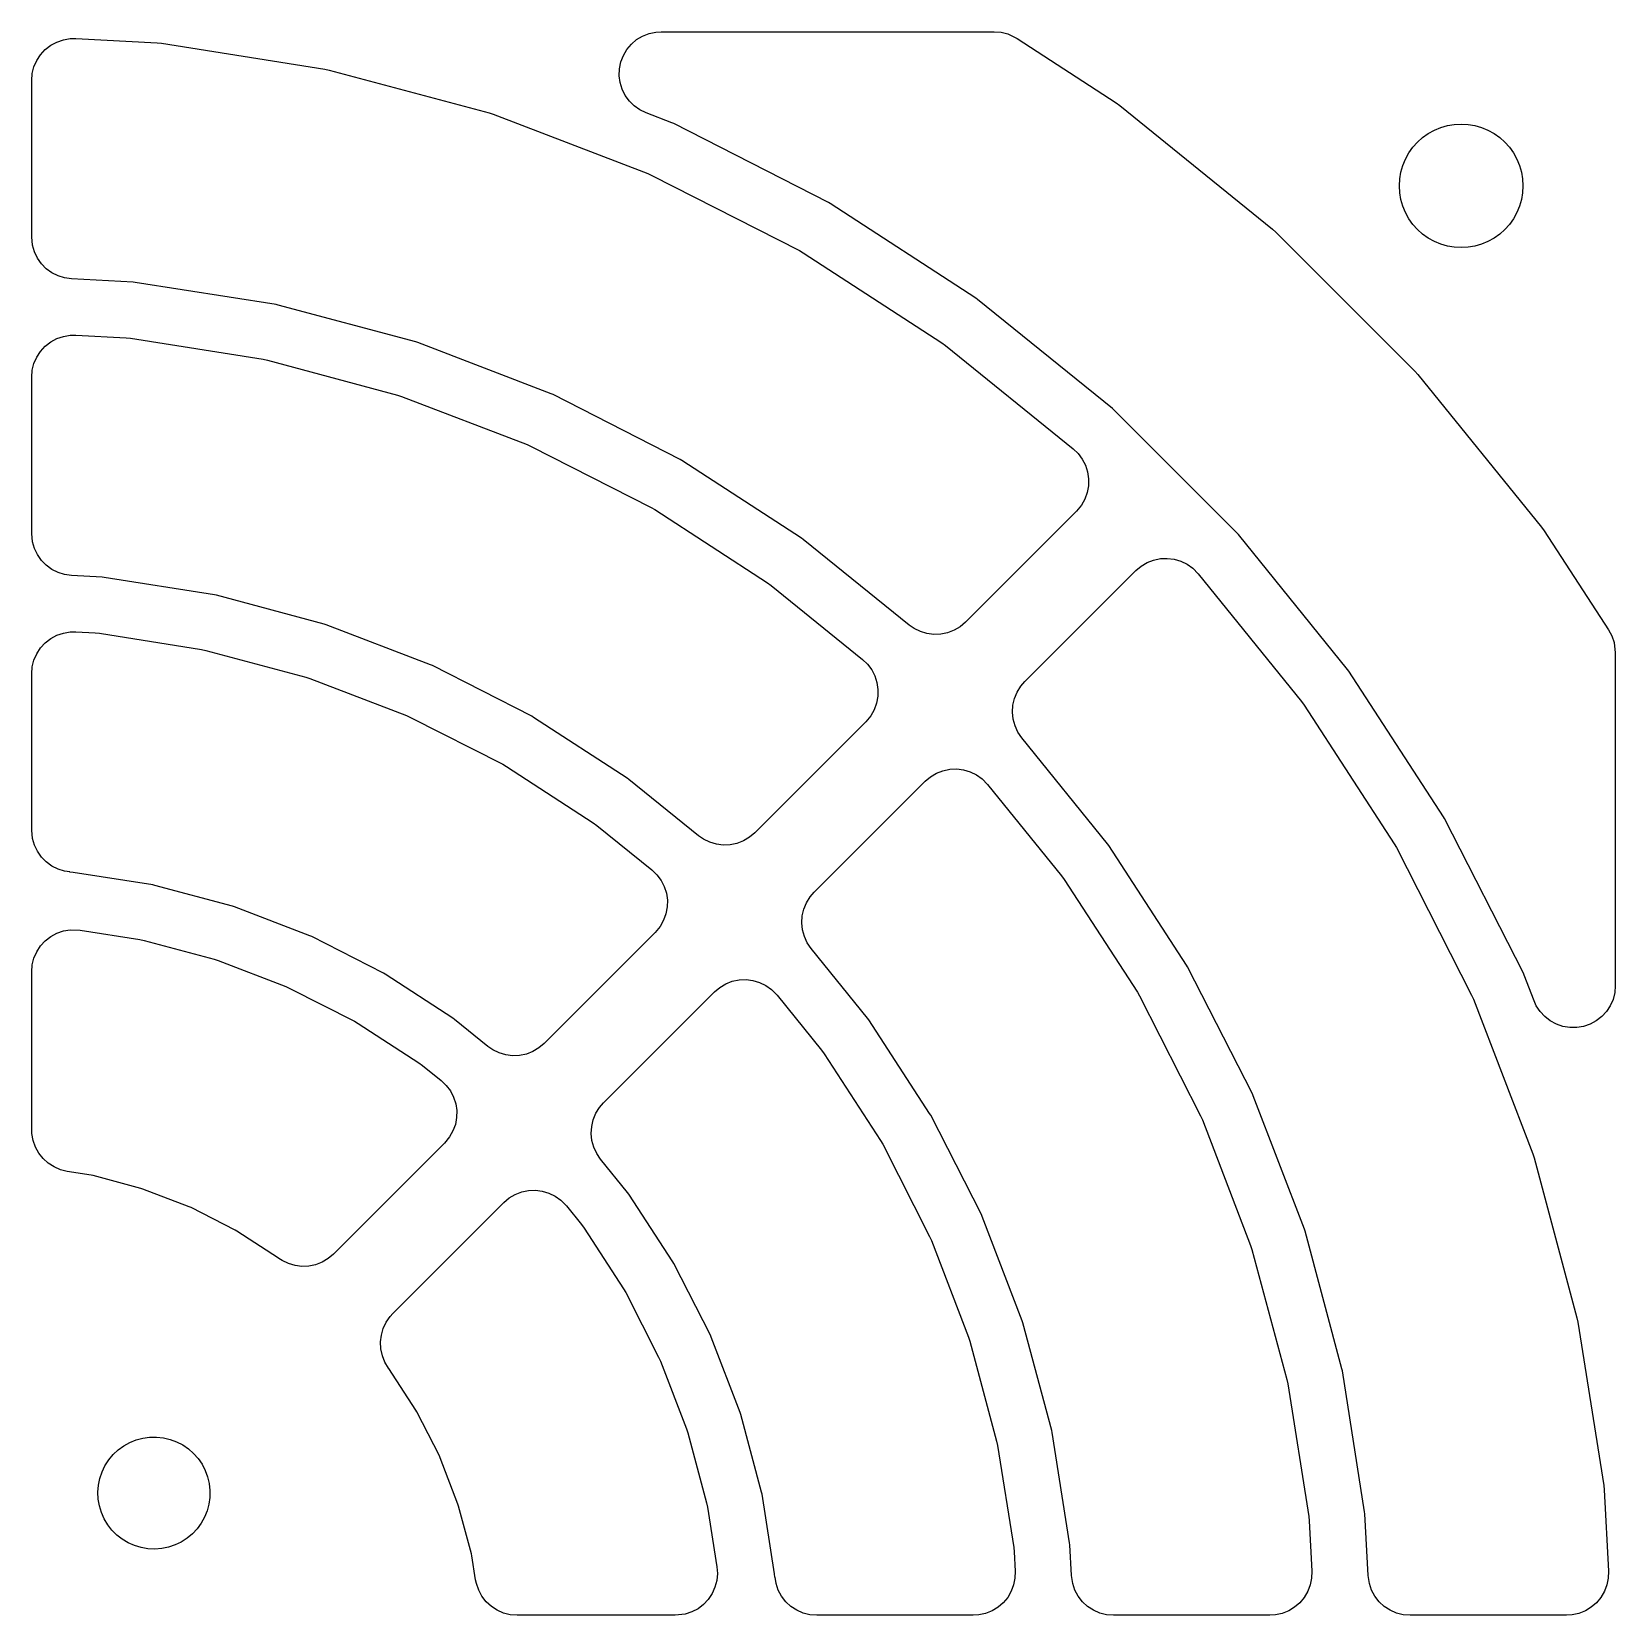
# Model space of a CAD drawing. Header units: metres. Extents: x -215 to 215, y -195 to 195.
# Drawn here: x 1.5 to 58, y -93.5 to -37 of the extents above; entities that cross this region are included whole.
import ezdxf

# ---------------------------------------------------------------- set-up
doc = ezdxf.new("R2010")
doc.units = ezdxf.units.M

msp = doc.modelspace()

# ---------------------------------------------------------------- linework, layer by layer
for p, q in [((2.39746, -37.369), (2.63177, -37.2885)), ((2.63177, -37.2885), (2.87613, -37.2478)), ((2.87613, -37.2478), (3.07851, -37.2447)), ((3.07851, -37.2447), (5.97536, -37.3965)), ((22.8956, -37.4452), (23.0838, -37.284)), ((23.0838, -37.284), (23.2959, -37.1561)), ((23.2959, -37.1561), (23.5262, -37.0647)), ((23.5262, -37.0647), (23.7684, -37.0126)), ((23.7684, -37.0126), (23.9621, -37)), ((23.9621, -37), (35.8425, -37)), ((35.8425, -37), (36.0894, -37.0205)), ((36.0894, -37.0205), (36.3296, -37.0813)), ((36.3296, -37.0813), (36.6595, -37.242)), ((36.6595, -37.242), (40.1973, -39.5395)), ((1.68079, -38.0287), (1.81628, -37.8213)), ((1.81628, -37.8213), (1.98409, -37.639)), ((1.98409, -37.639), (2.17958, -37.4869)), ((2.17958, -37.4869), (2.39746, -37.369)), ((5.97536, -37.3965), (6.1315, -37.4129)), ((6.1315, -37.4129), (11.964, -38.3367)), ((22.5221, -38.0799), (22.6109, -37.8486)), ((22.6109, -37.8486), (22.7366, -37.6351)), ((22.7366, -37.6351), (22.8956, -37.4452)), ((1.52046, -38.4957), (1.58127, -38.2556)), ((1.58127, -38.2556), (1.68079, -38.0287)), ((11.964, -38.3367), (12.1176, -38.3693)), ((12.1176, -38.3693), (17.8212, -39.8976)), ((22.4638, -38.5703), (22.4726, -38.3227)), ((22.4726, -38.3227), (22.5221, -38.0799)), ((1.5, -38.7426), (1.52046, -38.4957)), ((1.5, -44.3218), (1.5, -38.7426)), ((22.4958, -38.8159), (22.4638, -38.5703)), ((22.5677, -39.0529), (22.4958, -38.8159)), ((22.6778, -39.2749), (22.5677, -39.0529)), ((22.8228, -39.4757), (22.6778, -39.2749)), ((22.999, -39.6499), (22.8228, -39.4757)), ((40.1973, -39.5395), (40.3243, -39.6318)), ((17.8212, -39.8976), (17.9705, -39.9461)), ((17.9705, -39.9461), (23.4834, -42.0623)), ((23.2014, -39.7928), (22.999, -39.6499)), ((23.4246, -39.9004), (23.2014, -39.7928)), ((24.3336, -40.2493), (23.4246, -39.9004)), ((40.3243, -39.6318), (45.7745, -44.0452)), ((24.4054, -40.2813), (24.3336, -40.2493)), ((29.9233, -43.0928), (24.4054, -40.2813)), ((51.1262, -40.7773), (51.3277, -40.6343)), ((51.3277, -40.6343), (51.5439, -40.5148)), ((51.5439, -40.5148), (51.7722, -40.4202)), ((51.7722, -40.4202), (52.0097, -40.3518)), ((52.0097, -40.3518), (52.2533, -40.3104)), ((52.2533, -40.3104), (52.5, -40.2965)), ((52.5, -40.2965), (52.7467, -40.3104)), ((52.7467, -40.3104), (52.9903, -40.3518)), ((52.9903, -40.3518), (53.2278, -40.4202)), ((53.2278, -40.4202), (53.456, -40.5148)), ((53.456, -40.5148), (53.6723, -40.6343)), ((53.6723, -40.6343), (53.8738, -40.7773)), ((50.6343, -41.3277), (50.7773, -41.1262)), ((50.7773, -41.1262), (50.9419, -40.9419)), ((50.9419, -40.9419), (51.1262, -40.7773)), ((53.8738, -40.7773), (54.0581, -40.9419)), ((54.0581, -40.9419), (54.2227, -41.1262)), ((54.2227, -41.1262), (54.3657, -41.3277)), ((50.3518, -42.0097), (50.4202, -41.7722)), ((50.4202, -41.7722), (50.5147, -41.544)), ((50.5147, -41.544), (50.6343, -41.3277)), ((54.3657, -41.3277), (54.4852, -41.544)), ((54.4852, -41.544), (54.5798, -41.7722)), ((54.5798, -41.7722), (54.6482, -42.0097)), ((23.4834, -42.0623), (23.6268, -42.1262)), ((23.6268, -42.1262), (28.8883, -44.807)), ((50.2965, -42.5), (50.3104, -42.2533)), ((50.3104, -42.2533), (50.3518, -42.0097)), ((54.6482, -42.0097), (54.6896, -42.2533)), ((54.6896, -42.2533), (54.7035, -42.5)), ((50.3104, -42.7467), (50.2965, -42.5)), ((50.3518, -42.9903), (50.3104, -42.7467)), ((54.6896, -42.7467), (54.6482, -42.9903)), ((54.7035, -42.5), (54.6896, -42.7467)), ((29.9912, -43.132), (29.9233, -43.0928)), ((35.1852, -46.505), (29.9912, -43.132)), ((50.4202, -43.2278), (50.3518, -42.9903)), ((50.5147, -43.4561), (50.4202, -43.2278)), ((50.6343, -43.6723), (50.5147, -43.4561)), ((54.4852, -43.4561), (54.3657, -43.6723)), ((54.5798, -43.2278), (54.4852, -43.4561)), ((54.6482, -42.9903), (54.5798, -43.2278)), ((45.7745, -44.0452), (45.8911, -44.1503)), ((50.7773, -43.8738), (50.6343, -43.6723)), ((50.9419, -44.0581), (50.7773, -43.8738)), ((51.1262, -44.2227), (50.9419, -44.0581)), ((54.0581, -44.0581), (53.8738, -44.2227)), ((54.2227, -43.8738), (54.0581, -44.0581)), ((54.3657, -43.6723), (54.2227, -43.8738)), ((1.52863, -44.6135), (1.5, -44.3218)), ((1.59669, -44.8517), (1.52863, -44.6135)), ((45.8911, -44.1503), (50.8497, -49.1089)), ((51.3277, -44.3657), (51.1262, -44.2227)), ((51.5439, -44.4853), (51.3277, -44.3657)), ((51.7722, -44.5798), (51.5439, -44.4853)), ((52.0097, -44.6482), (51.7722, -44.5798)), ((53.2278, -44.5798), (52.9903, -44.6482)), ((53.456, -44.4853), (53.2278, -44.5798)), ((53.6723, -44.3657), (53.456, -44.4853)), ((53.8738, -44.2227), (53.6723, -44.3657)), ((1.70303, -45.0754), (1.59669, -44.8517)), ((1.84476, -45.2786), (1.70303, -45.0754)), ((28.8883, -44.807), (29.0243, -44.8855)), ((29.0243, -44.8855), (33.9766, -48.1016)), ((52.2533, -44.6896), (52.0097, -44.6482)), ((52.5, -44.7035), (52.2533, -44.6896)), ((52.7467, -44.6896), (52.5, -44.7035)), ((52.9903, -44.6482), (52.7467, -44.6896)), ((2.01799, -45.4557), (1.84476, -45.2786)), ((2.21802, -45.6019), (2.01799, -45.4557)), ((2.43936, -45.7131), (2.21802, -45.6019)), ((2.67601, -45.7864), (2.43936, -45.7131)), ((2.92149, -45.8198), (2.67601, -45.7864)), ((5.11745, -45.9349), (2.92149, -45.8198)), ((5.1955, -45.9431), (5.11745, -45.9349)), ((10.2181, -46.7386), (5.1955, -45.9431)), ((10.2951, -46.7549), (10.2181, -46.7386)), ((15.2067, -48.071), (10.2951, -46.7549)), ((35.2486, -46.5511), (35.1852, -46.505)), ((40.0616, -50.4486), (35.2486, -46.5511)), ((2.17958, -48.0702), (2.39746, -47.9523)), ((2.39746, -47.9523), (2.63177, -47.8718)), ((2.63177, -47.8718), (2.87613, -47.8311)), ((2.87613, -47.8311), (3.07851, -47.828)), ((3.07851, -47.828), (4.86909, -47.9218)), ((4.86909, -47.9218), (5.02524, -47.9382)), ((5.02524, -47.9382), (9.76358, -48.6887)), ((1.68079, -48.612), (1.81628, -48.4046)), ((1.81628, -48.4046), (1.98409, -48.2224)), ((1.98409, -48.2224), (2.17958, -48.0702)), ((15.2816, -48.0953), (15.2067, -48.071)), ((20.029, -49.9177), (15.2816, -48.0953)), ((33.9766, -48.1016), (34.1036, -48.1939)), ((34.1036, -48.1939), (38.6556, -51.88)), ((1.5, -49.3259), (1.52046, -49.0791)), ((1.52046, -49.0791), (1.58127, -48.8389)), ((1.58127, -48.8389), (1.68079, -48.612)), ((9.76358, -48.6887), (9.91716, -48.7214)), ((9.91716, -48.7214), (14.5508, -49.963)), ((50.8497, -49.1089), (50.9548, -49.2255)), ((1.5, -54.9052), (1.5, -49.3259)), ((50.9548, -49.2255), (55.3682, -54.6757)), ((14.5508, -49.963), (14.7001, -50.0115)), ((14.7001, -50.0115), (19.1789, -51.7307)), ((20.1008, -49.9496), (20.029, -49.9177)), ((24.6316, -52.2582), (20.1008, -49.9496)), ((40.1199, -50.5011), (40.0616, -50.4486)), ((44.4989, -54.8801), (40.1199, -50.5011)), ((19.1789, -51.7307), (19.3223, -51.7946)), ((19.3223, -51.7946), (23.5965, -53.9724)), ((38.6556, -51.88), (38.8346, -52.0513)), ((24.6995, -52.2975), (24.6316, -52.2582)), ((28.9644, -55.0671), (24.6995, -52.2975)), ((38.8346, -52.0513), (38.983, -52.2497)), ((38.983, -52.2497), (39.0966, -52.4698)), ((39.0966, -52.4698), (39.1726, -52.7056)), ((39.1726, -52.7056), (39.2086, -52.9507)), ((39.2086, -52.9507), (39.2038, -53.1984)), ((39.0734, -53.6747), (38.9513, -53.8902)), ((39.1584, -53.442), (39.0734, -53.6747)), ((39.2038, -53.1984), (39.1584, -53.442)), ((23.5965, -53.9724), (23.7325, -54.0509)), ((23.7325, -54.0509), (27.7558, -56.6637)), ((38.7723, -54.1064), (34.8109, -58.0678)), ((38.9513, -53.8902), (38.7723, -54.1064)), ((55.3682, -54.6757), (55.4605, -54.8027)), ((55.4605, -54.8027), (57.758, -58.3405)), ((1.52863, -55.1968), (1.5, -54.9052)), ((1.59668, -55.435), (1.52863, -55.1968)), ((29.0279, -55.1132), (28.9644, -55.0671)), ((32.8063, -58.1729), (29.0279, -55.1132)), ((44.5514, -54.9384), (44.4989, -54.8801)), ((48.4489, -59.7514), (44.5514, -54.9384)), ((1.70303, -55.6587), (1.59668, -55.435)), ((1.84476, -55.8619), (1.70303, -55.6587)), ((2.01799, -56.039), (1.84476, -55.8619)), ((41.2955, -55.9408), (41.5262, -55.8507)), ((41.5262, -55.8507), (41.7687, -55.7999)), ((41.7687, -55.7999), (42.0162, -55.7897)), ((42.0162, -55.7897), (42.2621, -55.8203)), ((42.2621, -55.8203), (42.4995, -55.891)), ((42.4995, -55.891), (42.7221, -55.9998)), ((2.218, -56.1852), (2.01799, -56.039)), ((2.43936, -56.2964), (2.218, -56.1852)), ((2.67601, -56.3698), (2.43936, -56.2964)), ((2.92149, -56.4031), (2.67601, -56.3698)), ((4.0112, -56.4602), (2.92149, -56.4031)), ((4.08925, -56.4684), (4.0112, -56.4602)), ((8.0177, -57.0906), (4.08925, -56.4684)), ((36.9322, -60.1891), (40.8936, -56.2277)), ((40.8936, -56.2277), (41.0826, -56.0676)), ((41.0826, -56.0676), (41.2955, -55.9408)), ((42.7221, -55.9998), (42.9237, -56.1438)), ((42.9237, -56.1438), (43.12, -56.3444)), ((43.12, -56.3444), (46.8061, -60.8964)), ((27.7558, -56.6637), (27.8829, -56.756)), ((27.8829, -56.756), (31.1411, -59.3945)), ((8.09465, -57.107), (8.0177, -57.0906)), ((11.9363, -58.1363), (8.09465, -57.107)), ((12.0112, -58.1607), (11.9363, -58.1363)), ((15.7243, -59.586), (12.0112, -58.1607)), ((32.9824, -58.2957), (32.8063, -58.1729)), ((34.8109, -58.0678), (34.6219, -58.2279)), ((1.98409, -58.8057), (2.17958, -58.6535)), ((2.17958, -58.6535), (2.39746, -58.5356)), ((2.39746, -58.5356), (2.63177, -58.4552)), ((2.63177, -58.4552), (2.87613, -58.4144)), ((2.87613, -58.4144), (3.07849, -58.4113)), ((3.07849, -58.4113), (3.76282, -58.4472)), ((3.76282, -58.4472), (3.91898, -58.4636)), ((3.91898, -58.4636), (7.56319, -59.0408)), ((33.205, -58.4045), (32.9824, -58.2957)), ((33.4424, -58.4752), (33.205, -58.4045)), ((33.6883, -58.5058), (33.4424, -58.4752)), ((33.9358, -58.4956), (33.6883, -58.5058)), ((34.1783, -58.4448), (33.9358, -58.4956)), ((34.409, -58.3547), (34.1783, -58.4448)), ((34.6219, -58.2279), (34.409, -58.3547)), ((57.758, -58.3405), (57.8753, -58.5587)), ((57.8753, -58.5587), (57.9551, -58.7933)), ((1.58127, -59.4222), (1.68079, -59.1954)), ((1.68079, -59.1954), (1.81628, -58.988)), ((1.81628, -58.988), (1.98409, -58.8057)), ((7.56319, -59.0408), (7.71677, -59.0735)), ((7.71677, -59.0735), (11.2803, -60.0283)), ((57.9551, -58.7933), (58, -59.1575)), ((58, -59.1575), (58, -71.0379)), ((1.5, -59.9093), (1.52046, -59.6624)), ((1.52046, -59.6624), (1.58127, -59.4222)), ((15.796, -59.618), (15.7243, -59.586)), ((19.34, -61.4237), (15.796, -59.618)), ((31.1411, -59.3945), (31.3201, -59.5658)), ((31.3201, -59.5658), (31.4685, -59.7641)), ((31.4685, -59.7641), (31.5822, -59.9843)), ((48.495, -59.8148), (48.4489, -59.7514)), ((51.868, -65.0088), (48.495, -59.8148)), ((1.5, -65.4885), (1.5, -59.9093)), ((11.2803, -60.0283), (11.4297, -60.0768)), ((11.4297, -60.0768), (14.8742, -61.399)), ((31.5822, -59.9843), (31.6581, -60.2201)), ((31.6581, -60.2201), (31.6942, -60.4652)), ((36.6601, -60.5614), (36.7916, -60.3514)), ((36.7916, -60.3514), (36.9322, -60.1891)), ((31.6439, -60.9564), (31.559, -61.1891)), ((31.6894, -60.7129), (31.6439, -60.9564)), ((31.6942, -60.4652), (31.6894, -60.7129)), ((36.5089, -61.0314), (36.565, -60.7902)), ((36.565, -60.7902), (36.6601, -60.5614)), ((46.8061, -60.8964), (46.8984, -61.0234)), ((14.8742, -61.399), (15.0176, -61.4629)), ((15.0176, -61.4629), (18.305, -63.1379)), ((19.408, -61.4629), (19.34, -61.4237)), ((22.7437, -63.6292), (19.408, -61.4629)), ((31.4369, -61.4047), (31.2578, -61.6208)), ((31.559, -61.1891), (31.4369, -61.4047)), ((36.4931, -61.2787), (36.5089, -61.0314)), ((36.5184, -61.5251), (36.4931, -61.2787)), ((36.5838, -61.7641), (36.5184, -61.5251)), ((46.8984, -61.0234), (50.1145, -65.9757)), ((31.2578, -61.6208), (27.2964, -65.5822)), ((36.6877, -61.989), (36.5838, -61.7641)), ((36.8271, -62.1937), (36.6877, -61.989)), ((39.8868, -65.9721), (36.8271, -62.1937)), ((18.305, -63.1379), (18.4409, -63.2164)), ((18.4409, -63.2164), (21.5352, -65.2258)), ((22.8073, -63.6754), (22.7437, -63.6292)), ((25.2918, -65.6873), (22.8073, -63.6754)), ((29.4178, -67.7036), (33.3792, -63.7422)), ((33.3792, -63.7422), (33.5682, -63.582)), ((33.5682, -63.582), (33.781, -63.4552)), ((33.781, -63.4552), (34.0118, -63.3652)), ((34.0118, -63.3652), (34.2543, -63.3143)), ((34.2543, -63.3143), (34.5018, -63.3041)), ((34.5018, -63.3041), (34.7476, -63.3347)), ((34.7476, -63.3347), (34.9851, -63.4054)), ((34.9851, -63.4054), (35.2076, -63.5143)), ((35.2076, -63.5143), (35.4093, -63.6582)), ((35.4093, -63.6582), (35.6055, -63.8589)), ((35.6055, -63.8589), (38.244, -67.1171)), ((1.52863, -65.7802), (1.5, -65.4885)), ((21.5352, -65.2258), (21.6622, -65.3181)), ((21.6622, -65.3181), (23.6267, -66.9089)), ((51.9072, -65.0767), (51.868, -65.0088)), ((54.7187, -70.5946), (51.9072, -65.0767)), ((1.59669, -66.0184), (1.52863, -65.7802)), ((1.70305, -66.2421), (1.59669, -66.0184)), ((25.468, -65.8102), (25.2918, -65.6873)), ((25.6905, -65.919), (25.468, -65.8102)), ((25.928, -65.9897), (25.6905, -65.919)), ((26.1738, -66.0203), (25.928, -65.9897)), ((26.4213, -66.0101), (26.1738, -66.0203)), ((26.6638, -65.9592), (26.4213, -66.0101)), ((26.8946, -65.8692), (26.6638, -65.9592)), ((27.1074, -65.7424), (26.8946, -65.8692)), ((27.2964, -65.5822), (27.1074, -65.7424)), ((39.9329, -66.0356), (39.8868, -65.9721)), ((42.7025, -70.3005), (39.9329, -66.0356)), ((50.1145, -65.9757), (50.193, -66.1117)), ((1.84477, -66.4453), (1.70305, -66.2421)), ((2.01802, -66.6224), (1.84477, -66.4453)), ((2.21805, -66.7686), (2.01802, -66.6224)), ((50.193, -66.1117), (52.8738, -71.3732)), ((2.43941, -66.8798), (2.21805, -66.7686)), ((2.67604, -66.9531), (2.43941, -66.8798)), ((2.86627, -66.9789), (2.67604, -66.9531)), ((2.866, -66.9815), (2.86627, -66.9789)), ((2.98299, -66.9938), (2.866, -66.9815)), ((5.81731, -67.4427), (2.98299, -66.9938)), ((23.6267, -66.9089), (23.8057, -67.0802)), ((23.8057, -67.0802), (23.9541, -67.2786)), ((38.244, -67.1171), (38.3363, -67.2442)), ((5.89426, -67.4591), (5.81731, -67.4427)), ((8.66583, -68.2017), (5.89426, -67.4591)), ((23.9541, -67.2786), (24.0677, -67.4987)), ((24.0677, -67.4987), (24.1437, -67.7345)), ((24.1437, -67.7345), (24.1797, -67.9796)), ((29.2772, -67.8659), (29.4178, -67.7036)), ((38.3363, -67.2442), (40.9491, -71.2675)), ((8.74074, -68.226), (8.66583, -68.2017)), ((11.4198, -69.2544), (8.74074, -68.226)), ((24.1749, -68.2273), (24.1295, -68.4709)), ((24.1797, -67.9796), (24.1749, -68.2273)), ((28.9944, -68.5459), (29.0506, -68.3046)), ((29.0506, -68.3046), (29.1457, -68.0759)), ((29.1457, -68.0759), (29.2772, -67.8659)), ((23.9224, -68.9191), (23.7434, -69.1353)), ((24.0445, -68.7036), (23.9224, -68.9191)), ((24.1295, -68.4709), (24.0445, -68.7036)), ((28.9787, -68.7931), (28.9944, -68.5459)), ((29.0039, -69.0396), (28.9787, -68.7931)), ((1.81628, -69.616), (1.98409, -69.4337)), ((1.98409, -69.4337), (2.17958, -69.2816)), ((2.17958, -69.2816), (2.39746, -69.1637)), ((2.39746, -69.1637), (2.63177, -69.0832)), ((2.63177, -69.0832), (2.87613, -69.0425)), ((2.87613, -69.0425), (3.23465, -69.0558)), ((3.23465, -69.0558), (5.36279, -69.3929)), ((5.36279, -69.3929), (5.51637, -69.4255)), ((5.51637, -69.4255), (8.00992, -70.0937)), ((11.4915, -69.2863), (11.4198, -69.2544)), ((14.0483, -70.5891), (11.4915, -69.2863)), ((23.7434, -69.1353), (19.782, -73.0967)), ((29.0694, -69.2785), (29.0039, -69.0396)), ((29.1732, -69.5034), (29.0694, -69.2785)), ((1.52046, -70.2905), (1.58127, -70.0503)), ((1.58127, -70.0503), (1.68079, -69.8234)), ((1.68079, -69.8234), (1.81628, -69.616)), ((29.3127, -69.7082), (29.1732, -69.5034)), ((31.3246, -72.1927), (29.3127, -69.7082)), ((1.5, -70.5373), (1.52046, -70.2905)), ((1.5, -76.1783), (1.5, -70.5373)), ((8.00992, -70.0937), (8.15924, -70.1422)), ((8.15924, -70.1422), (10.5695, -71.0674)), ((14.1162, -70.6283), (14.0483, -70.5891)), ((42.7418, -70.3684), (42.7025, -70.3005)), ((45.0504, -74.8992), (42.7418, -70.3684)), ((54.7507, -70.6664), (54.7187, -70.5946)), ((10.5695, -71.0674), (10.713, -71.1312)), ((10.713, -71.1312), (13.0134, -72.3033)), ((16.523, -72.1913), (14.1162, -70.6283)), ((25.8647, -71.2566), (26.0537, -71.0965)), ((26.0537, -71.0965), (26.2666, -70.9697)), ((26.2666, -70.9697), (26.4973, -70.8796)), ((26.4973, -70.8796), (26.7398, -70.8288)), ((26.7398, -70.8288), (26.9873, -70.8186)), ((26.9873, -70.8186), (27.2332, -70.8492)), ((27.2332, -70.8492), (27.4706, -70.9199)), ((27.4706, -70.9199), (27.6932, -71.0287)), ((27.6932, -71.0287), (27.8948, -71.1727)), ((27.8948, -71.1727), (28.0911, -71.3733)), ((55.0996, -71.5754), (54.7507, -70.6664)), ((58, -71.0379), (57.9795, -71.2848)), ((21.9033, -75.218), (25.8647, -71.2566)), ((28.0911, -71.3733), (29.6819, -73.3378)), ((40.9491, -71.2675), (41.0276, -71.4035)), ((41.0276, -71.4035), (43.2054, -75.6777)), ((52.8738, -71.3732), (52.9377, -71.5166)), ((52.9377, -71.5166), (55.0539, -77.0295)), ((55.1808, -71.7518), (55.0996, -71.5754)), ((55.3163, -71.9592), (55.1808, -71.7518)), ((57.8192, -71.7518), (57.6837, -71.9592)), ((57.9187, -71.5249), (57.8192, -71.7518)), ((57.9795, -71.2848), (57.9187, -71.5249)), ((13.0134, -72.3033), (13.1493, -72.3819)), ((16.5865, -72.2374), (16.523, -72.1913)), ((17.7773, -73.2018), (16.5865, -72.2374)), ((31.3708, -72.2563), (31.3246, -72.1927)), ((33.5371, -75.592), (31.3708, -72.2563)), ((55.4841, -72.1415), (55.3163, -71.9592)), ((55.6796, -72.2936), (55.4841, -72.1415)), ((55.8975, -72.4115), (55.6796, -72.2936)), ((57.3204, -72.2936), (57.1025, -72.4115)), ((57.5159, -72.1415), (57.3204, -72.2936)), ((57.6837, -71.9592), (57.5159, -72.1415)), ((13.1493, -72.3819), (15.3145, -73.7879)), ((56.1318, -72.492), (55.8975, -72.4115)), ((56.3761, -72.5328), (56.1318, -72.492)), ((56.6239, -72.5328), (56.3761, -72.5328)), ((56.8682, -72.492), (56.6239, -72.5328)), ((57.1025, -72.4115), (56.8682, -72.492)), ((17.9535, -73.3246), (17.7773, -73.2018)), ((18.1761, -73.4334), (17.9535, -73.3246)), ((18.4135, -73.5041), (18.1761, -73.4334)), ((19.3801, -73.3836), (19.1493, -73.4737)), ((19.5929, -73.2568), (19.3801, -73.3836)), ((19.782, -73.0967), (19.5929, -73.2568)), ((29.6819, -73.3378), (29.7742, -73.4648)), ((15.3145, -73.7879), (15.4415, -73.8802)), ((15.4415, -73.8802), (16.1122, -74.4234)), ((18.6593, -73.5348), (18.4135, -73.5041)), ((18.9068, -73.5245), (18.6593, -73.5348)), ((19.1493, -73.4737), (18.9068, -73.5245)), ((29.7742, -73.4648), (31.7836, -76.5591)), ((16.1122, -74.4234), (16.2912, -74.5947)), ((16.2912, -74.5947), (16.4396, -74.7931)), ((16.4396, -74.7931), (16.5533, -75.0132)), ((16.5533, -75.0132), (16.6292, -75.249)), ((45.0823, -74.971), (45.0504, -74.8992)), ((46.9047, -79.7184), (45.0823, -74.971)), ((16.6292, -75.249), (16.6653, -75.4941)), ((16.6653, -75.4941), (16.6605, -75.7418)), ((21.5361, -75.8191), (21.6312, -75.5903)), ((21.6312, -75.5903), (21.7627, -75.3804)), ((21.7627, -75.3804), (21.9033, -75.218)), ((33.5763, -75.66), (33.5371, -75.592)), ((35.382, -79.204), (33.5763, -75.66)), ((43.2054, -75.6777), (43.2693, -75.8211)), ((1.5062, -76.3146), (1.5, -76.1783)), ((16.53, -76.218), (16.4079, -76.4336)), ((16.615, -75.9853), (16.53, -76.218)), ((16.6605, -75.7418), (16.615, -75.9853)), ((21.4642, -76.3076), (21.4799, -76.0604)), ((21.4799, -76.0604), (21.5361, -75.8191)), ((43.2693, -75.8211), (44.9885, -80.2999)), ((1.549, -76.5586), (1.5062, -76.3146)), ((1.63136, -76.7922), (1.549, -76.5586)), ((1.75107, -77.0091), (1.63136, -76.7922)), ((16.2289, -76.6498), (12.264, -80.6146)), ((16.4079, -76.4336), (16.2289, -76.6498)), ((21.4894, -76.5541), (21.4642, -76.3076)), ((21.5549, -76.793), (21.4894, -76.5541)), ((21.6588, -77.0179), (21.5549, -76.793)), ((31.7836, -76.5591), (31.8621, -76.695)), ((31.8621, -76.695), (33.5371, -79.9824)), ((1.90485, -77.2034), (1.75107, -77.0091)), ((2.08849, -77.3696), (1.90485, -77.2034)), ((2.297, -77.5034), (2.08849, -77.3696)), ((21.7982, -77.2227), (21.6588, -77.0179)), ((22.7626, -78.4135), (21.7982, -77.2227)), ((55.0539, -77.0295), (55.1024, -77.1788)), ((55.1024, -77.1788), (56.6307, -82.8824)), ((2.52469, -77.601), (2.297, -77.5034)), ((2.76534, -77.6599), (2.52469, -77.601)), ((3.61696, -77.7948), (2.76534, -77.6599)), ((3.69386, -77.8111), (3.61696, -77.7948)), ((5.39542, -78.267), (3.69386, -77.8111)), ((5.47032, -78.2914), (5.39542, -78.267)), ((7.1151, -78.9227), (5.47032, -78.2914)), ((18.5393, -78.611), (18.7521, -78.4842)), ((18.7521, -78.4842), (18.9829, -78.3941)), ((18.9829, -78.3941), (19.2254, -78.3433)), ((19.2254, -78.3433), (19.4729, -78.333)), ((19.4729, -78.333), (19.7187, -78.3637)), ((19.7187, -78.3637), (19.9561, -78.4344)), ((19.9561, -78.4344), (20.1787, -78.5432)), ((22.8087, -78.477), (22.7626, -78.4135)), ((24.3717, -80.8838), (22.8087, -78.477)), ((7.18683, -78.9547), (7.1151, -78.9227)), ((8.75652, -79.7545), (7.18683, -78.9547)), ((14.3854, -82.736), (18.3502, -78.7711)), ((18.3502, -78.7711), (18.5393, -78.611)), ((20.1787, -78.5432), (20.3803, -78.6871)), ((20.3803, -78.6871), (20.5766, -78.8878)), ((20.5766, -78.8878), (21.1198, -79.5585)), ((21.1198, -79.5585), (21.2121, -79.6855)), ((35.414, -79.2757), (35.382, -79.204)), ((36.8393, -82.9888), (35.414, -79.2757)), ((8.82471, -79.7939), (8.75652, -79.7545)), ((10.3024, -80.7534), (8.82471, -79.7939)), ((21.2121, -79.6855), (22.6181, -81.8507)), ((33.5371, -79.9824), (33.601, -80.1258)), ((33.601, -80.1258), (34.9232, -83.5703)), ((46.929, -79.7933), (46.9047, -79.7184)), ((48.2451, -84.7049), (46.929, -79.7933)), ((10.3218, -80.7676), (10.3024, -80.7534)), ((10.4356, -80.8426), (10.3218, -80.7676)), ((12.075, -80.7748), (11.8622, -80.9016)), ((12.264, -80.6146), (12.075, -80.7748)), ((44.9885, -80.2999), (45.037, -80.4492)), ((45.037, -80.4492), (46.2786, -85.0828)), ((10.6581, -80.9514), (10.4356, -80.8426)), ((10.8956, -81.0221), (10.6581, -80.9514)), ((11.1414, -81.0527), (10.8956, -81.0221)), ((11.3889, -81.0425), (11.1414, -81.0527)), ((11.6314, -80.9916), (11.3889, -81.0425)), ((11.8622, -80.9016), (11.6314, -80.9916)), ((24.4109, -80.9517), (24.3717, -80.8838)), ((25.7137, -83.5085), (24.4109, -80.9517)), ((22.6181, -81.8507), (22.6967, -81.9866)), ((22.6967, -81.9866), (23.8688, -84.287)), ((14.0442, -83.2628), (14.1512, -83.0394)), ((14.1512, -83.0394), (14.2935, -82.8366)), ((14.2935, -82.8366), (14.3854, -82.736)), ((36.8637, -83.0637), (36.8393, -82.9888)), ((56.6307, -82.8824), (56.6633, -83.036)), ((56.6633, -83.036), (57.5871, -88.8685)), ((13.9468, -83.7469), (13.9755, -83.5009)), ((13.9755, -83.5009), (14.0442, -83.2628)), ((25.7456, -83.5802), (25.7137, -83.5085)), ((26.774, -86.2593), (25.7456, -83.5802)), ((34.9232, -83.5703), (34.9717, -83.7197)), ((37.893, -86.9053), (36.8637, -83.0637)), ((13.9591, -83.9944), (13.9468, -83.7469)), ((14.0119, -84.2364), (13.9591, -83.9944)), ((34.9717, -83.7197), (35.9265, -87.2832)), ((14.1039, -84.4665), (14.0119, -84.2364)), ((14.2324, -84.6782), (14.1039, -84.4665)), ((14.2466, -84.6976), (14.2324, -84.6782)), ((15.2061, -86.1753), (14.2466, -84.6976)), ((23.8688, -84.287), (23.9326, -84.4305)), ((23.9326, -84.4305), (24.8578, -86.8408)), ((48.2614, -84.7819), (48.2451, -84.7049)), ((46.2786, -85.0828), (46.3113, -85.2364)), ((46.3113, -85.2364), (47.0618, -89.9748)), ((49.0569, -89.8045), (48.2614, -84.7819)), ((15.2455, -86.2435), (15.2061, -86.1753)), ((16.0453, -87.8132), (15.2455, -86.2435)), ((26.7983, -86.3342), (26.774, -86.2593)), ((27.5409, -89.1057), (26.7983, -86.3342)), ((24.8578, -86.8408), (24.9063, -86.9901)), ((24.9063, -86.9901), (25.5745, -89.4836)), ((37.9094, -86.9823), (37.893, -86.9053)), ((38.5316, -90.9108), (37.9094, -86.9823)), ((4.58539, -87.5983), (4.78416, -87.4529)), ((4.78416, -87.4529), (4.99928, -87.3331)), ((4.99928, -87.3331), (5.22751, -87.2406)), ((5.22751, -87.2406), (5.46536, -87.1769)), ((5.46536, -87.1769), (5.70924, -87.1428)), ((5.70924, -87.1428), (5.95546, -87.1391)), ((5.95546, -87.1391), (6.20027, -87.1655)), ((6.20027, -87.1655), (6.43997, -87.2219)), ((6.43997, -87.2219), (6.67093, -87.3073)), ((6.67093, -87.3073), (6.88963, -87.4205)), ((6.88963, -87.4205), (7.09279, -87.5596)), ((7.09279, -87.5596), (7.2773, -87.7227)), ((35.9265, -87.2832), (35.9592, -87.4368)), ((35.9592, -87.4368), (36.5364, -91.081)), ((4.11584, -88.1637), (4.24869, -87.9564)), ((4.24869, -87.9564), (4.40599, -87.7669)), ((4.40599, -87.7669), (4.58539, -87.5983)), ((7.2773, -87.7227), (7.44037, -87.9072)), ((7.44037, -87.9072), (7.57953, -88.1104)), ((7.57953, -88.1104), (7.69267, -88.3291)), ((16.0773, -87.8849), (16.0453, -87.8132)), ((16.7086, -89.5297), (16.0773, -87.8849)), ((3.88226, -88.8606), (3.93123, -88.6193)), ((3.93123, -88.6193), (4.00949, -88.3858)), ((4.00949, -88.3858), (4.11584, -88.1637)), ((7.69267, -88.3291), (7.77808, -88.56)), ((7.77808, -88.56), (7.83446, -88.7997)), ((3.86333, -89.1061), (3.88226, -88.8606)), ((3.87469, -89.3521), (3.86333, -89.1061)), ((7.83446, -88.7997), (7.86095, -89.0445)), ((7.86095, -89.0445), (7.85716, -89.2908)), ((27.5573, -89.1827), (27.5409, -89.1057)), ((28.0062, -92.017), (27.5573, -89.1827)), ((57.5871, -88.8685), (57.6035, -89.0246)), ((57.6035, -89.0246), (57.7553, -91.9215)), ((3.91621, -89.5948), (3.87469, -89.3521)), ((3.98724, -89.8306), (3.91621, -89.5948)), ((4.0867, -90.0558), (3.98724, -89.8306)), ((7.75941, -89.7725), (7.66693, -90.0007)), ((7.82314, -89.5346), (7.75941, -89.7725)), ((7.85716, -89.2908), (7.82314, -89.5346)), ((16.733, -89.6046), (16.7086, -89.5297)), ((17.1889, -91.3061), (16.733, -89.6046)), ((25.5745, -89.4836), (25.6071, -89.6372)), ((25.6071, -89.6372), (25.9442, -91.7654)), ((49.0651, -89.8826), (49.0569, -89.8045)), ((4.21309, -90.2672), (4.0867, -90.0558)), ((4.3645, -90.4614), (4.21309, -90.2672)), ((7.5471, -90.2158), (7.40175, -90.4146)), ((7.66693, -90.0007), (7.5471, -90.2158)), ((47.0618, -89.9748), (47.0782, -90.1309)), ((47.0782, -90.1309), (47.172, -91.9215)), ((49.1802, -92.0785), (49.0651, -89.8826)), ((4.53862, -90.6355), (4.3645, -90.4614)), ((4.73282, -90.7869), (4.53862, -90.6355)), ((4.94415, -90.9133), (4.73282, -90.7869)), ((5.1694, -91.0128), (4.94415, -90.9133)), ((6.83629, -90.8842), (6.6142, -90.9905)), ((7.04364, -90.7513), (6.83629, -90.8842)), ((7.23308, -90.594), (7.04364, -90.7513)), ((7.40175, -90.4146), (7.23308, -90.594)), ((38.5398, -90.9888), (38.5316, -90.9108)), ((5.40518, -91.0838), (5.1694, -91.0128)), ((5.6479, -91.1253), (5.40518, -91.0838)), ((5.89389, -91.1367), (5.6479, -91.1253)), ((6.1394, -91.1177), (5.89389, -91.1367)), ((6.38072, -91.0688), (6.1394, -91.1177)), ((6.6142, -90.9905), (6.38072, -91.0688)), ((17.2052, -91.383), (17.1889, -91.3061)), ((17.3401, -92.2347), (17.2052, -91.383)), ((36.5364, -91.081), (36.5528, -91.2372)), ((36.5528, -91.2372), (36.5887, -91.9215)), ((38.5969, -92.0785), (38.5398, -90.9888)), ((25.9626, -92.0124), (25.9401, -92.2591)), ((25.9442, -91.7654), (25.9626, -92.0124)), ((28.0185, -92.134), (28.0062, -92.017)), ((36.5887, -91.9215), (36.5811, -92.1691)), ((38.6407, -92.3682), (38.5969, -92.0785)), ((47.172, -91.9215), (47.1645, -92.1691)), ((49.2241, -92.3682), (49.1802, -92.0785)), ((57.7553, -91.9215), (57.7478, -92.1691)), ((17.3676, -92.3682), (17.3401, -92.2347)), ((17.448, -92.6025), (17.3676, -92.3682)), ((17.5659, -92.8204), (17.448, -92.6025)), ((25.8773, -92.4988), (25.7759, -92.7248)), ((25.9401, -92.2591), (25.8773, -92.4988)), ((28.0219, -92.1337), (28.0185, -92.134)), ((28.0574, -92.3682), (28.0219, -92.1337)), ((28.1378, -92.6025), (28.0574, -92.3682)), ((28.2557, -92.8204), (28.1378, -92.6025)), ((36.4455, -92.6439), (36.321, -92.8581)), ((36.533, -92.4121), (36.4455, -92.6439)), ((36.5811, -92.1691), (36.533, -92.4121)), ((38.7212, -92.6025), (38.6407, -92.3682)), ((38.8391, -92.8204), (38.7212, -92.6025)), ((47.0288, -92.6439), (46.9044, -92.8581)), ((47.1163, -92.4121), (47.0288, -92.6439)), ((47.1645, -92.1691), (47.1163, -92.4121)), ((49.3045, -92.6025), (49.2241, -92.3682)), ((49.4224, -92.8204), (49.3045, -92.6025)), ((57.6121, -92.6439), (57.4877, -92.8581)), ((57.6996, -92.4121), (57.6121, -92.6439)), ((57.7478, -92.1691), (57.6996, -92.4121)), ((17.7181, -93.0159), (17.5659, -92.8204)), ((17.9003, -93.1837), (17.7181, -93.0159)), ((18.1077, -93.3192), (17.9003, -93.1837)), ((25.4694, -93.112), (25.2727, -93.2625)), ((25.6387, -92.9311), (25.4694, -93.112)), ((25.7759, -92.7248), (25.6387, -92.9311)), ((28.4079, -93.0159), (28.2557, -92.8204)), ((28.5902, -93.1837), (28.4079, -93.0159)), ((28.7976, -93.3192), (28.5902, -93.1837)), ((35.9757, -93.2111), (35.7643, -93.3403)), ((36.163, -93.0489), (35.9757, -93.2111)), ((36.321, -92.8581), (36.163, -93.0489)), ((38.9912, -93.0159), (38.8391, -92.8204)), ((39.1735, -93.1837), (38.9912, -93.0159)), ((39.3809, -93.3192), (39.1735, -93.1837)), ((46.5591, -93.2111), (46.3477, -93.3402)), ((46.7463, -93.0489), (46.5591, -93.2111)), ((46.9044, -92.8581), (46.7463, -93.0489)), ((49.5746, -93.0159), (49.4224, -92.8204)), ((49.7568, -93.1837), (49.5746, -93.0159)), ((49.9642, -93.3192), (49.7568, -93.1837)), ((57.1424, -93.2111), (56.931, -93.3402)), ((57.3297, -93.0489), (57.1424, -93.2111)), ((57.4877, -92.8581), (57.3297, -93.0489)), ((18.3346, -93.4187), (18.1077, -93.3192)), ((18.5748, -93.4795), (18.3346, -93.4187)), ((18.8217, -93.5), (18.5748, -93.4795)), ((24.4627, -93.5), (18.8217, -93.5)), ((24.8189, -93.4571), (24.4627, -93.5)), ((25.0538, -93.3786), (24.8189, -93.4571)), ((25.2727, -93.2625), (25.0538, -93.3786)), ((29.0244, -93.4187), (28.7976, -93.3192)), ((29.2646, -93.4795), (29.0244, -93.4187)), ((29.5115, -93.5), (29.2646, -93.4795)), ((35.0907, -93.5), (29.5115, -93.5)), ((35.2926, -93.4863), (35.0907, -93.5)), ((35.5345, -93.4328), (35.2926, -93.4863)), ((35.7643, -93.3403), (35.5345, -93.4328)), ((39.6078, -93.4187), (39.3809, -93.3192)), ((39.8479, -93.4795), (39.6078, -93.4187)), ((40.0948, -93.5), (39.8479, -93.4795)), ((45.6741, -93.5), (40.0948, -93.5)), ((45.876, -93.4863), (45.6741, -93.5)), ((46.1179, -93.4328), (45.876, -93.4863)), ((46.3477, -93.3402), (46.1179, -93.4328)), ((50.1911, -93.4187), (49.9642, -93.3192)), ((50.4313, -93.4795), (50.1911, -93.4187)), ((50.6782, -93.5), (50.4313, -93.4795)), ((56.2574, -93.5), (50.6782, -93.5)), ((56.4593, -93.4863), (56.2574, -93.5)), ((56.7012, -93.4328), (56.4593, -93.4863)), ((56.931, -93.3402), (56.7012, -93.4328))]:
    msp.add_line(p, q)

doc.saveas('drawing.dxf')
